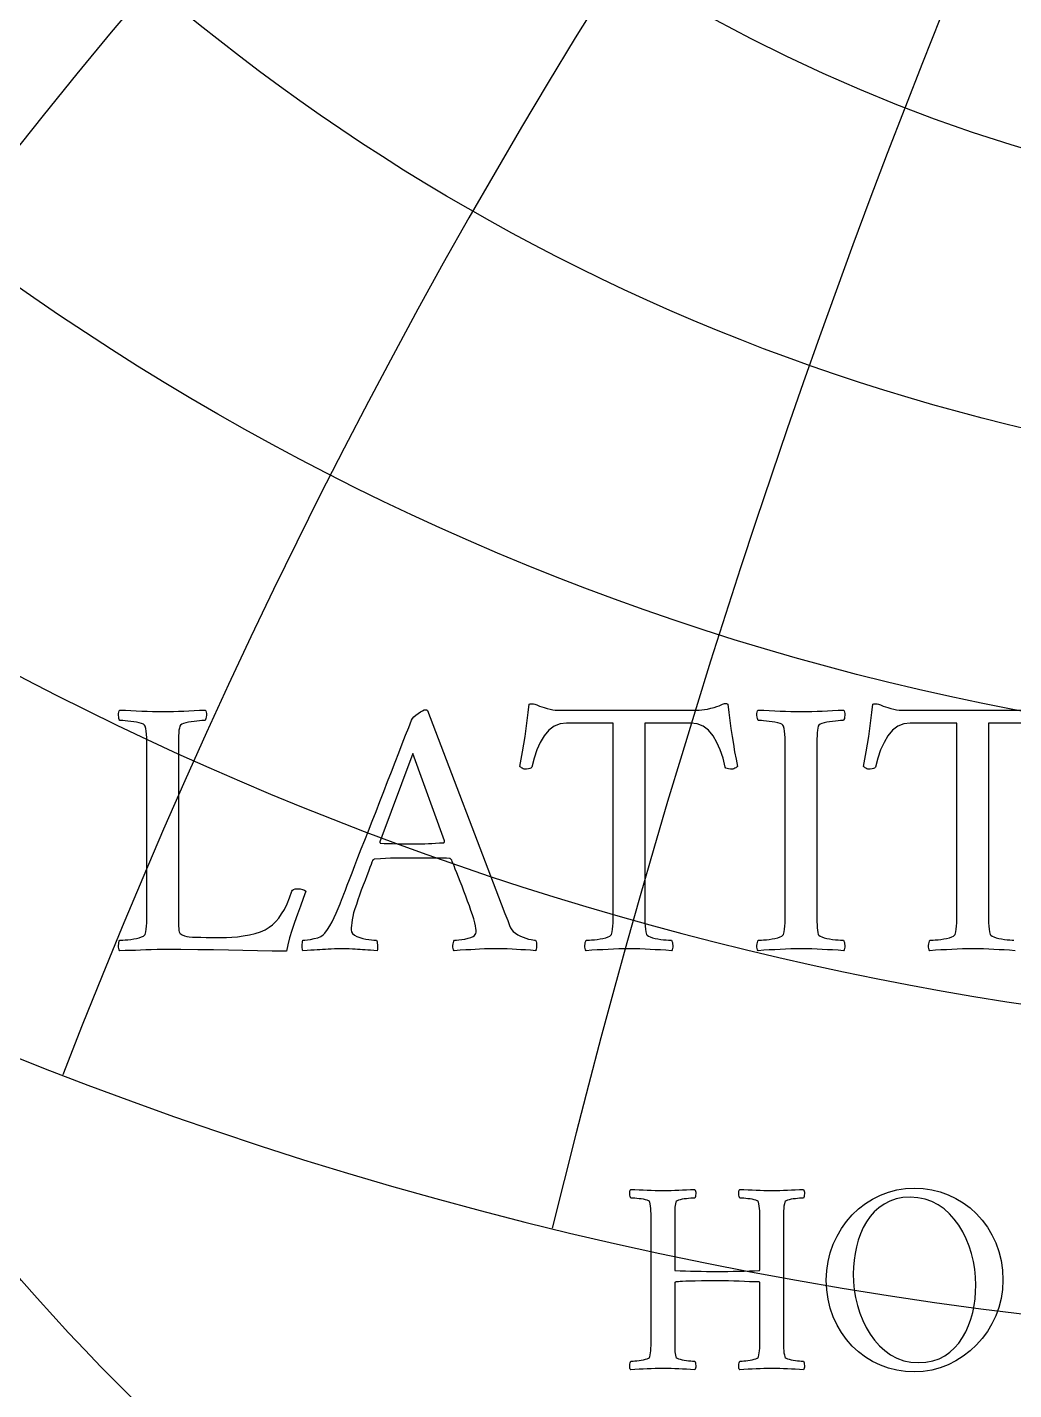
# Model space of a CAD drawing. Header units: millimetres. Extents: x -32.4 to 32.4, y -32.4 to 33.4.
# Drawn here: x -10.3 to -3.4, y -9.71 to -0.19 of the extents above; entities that cross this region are included whole.
import ezdxf

# ---------------------------------------------------------------- set-up
doc = ezdxf.new("R2010")
doc.units = ezdxf.units.MM
for name, color, linetype in [('ENGRAVE', 7, 'Continuous'), ('ENGRAVE_FINE', 8, 'Continuous'), ('TEXT', 5, 'Continuous')]:
    doc.layers.add(name, color=color, linetype=linetype)

msp = doc.modelspace()

# ---------------------------------------------------------------- linework, layer by layer
at = {"layer": 'ENGRAVE'}
for centre, radius in [((0, 0), 31.9), ((0, 12.734), 18.0113), ((0, 11.1213), 14.4971), ((0, 9.979), 11.5063), ((0, 0), 20.8814), ((0, 0), 13.6687)]:
    msp.add_circle(centre, radius, dxfattribs=at)
for centre, radius, start, end in [((0, 15.0618), 22.3266, 154.24194, 25.75806), ((0, 18.5611), 27.9383, 185.94684, 354.05316), ((-13.581, 23.5229), 34.2608, 238.70633, 277.9248)]:
    msp.add_arc(centre, radius, start, end, dxfattribs=at)
at = {"layer": 'ENGRAVE_FINE'}
for centre, radius, start, end in [((-117.3013, -23.4917), 121.4393, 6.766885, 26.508676), ((-117.3013, -23.4917), 121.4393, 6.766885, 26.508676), ((-54.4397, -23.4917), 62.8616, 13.722538, 53.435795), ((-54.4397, -23.4917), 62.8616, 13.722538, 53.435795), ((54.4397, -23.4917), 62.8616, 126.564205, 166.277462), ((54.4397, -23.4917), 62.8616, 126.564205, 166.277462), ((-31.4308, -23.4917), 44.4499, 21.07434, 81.04397), ((-31.4308, -23.4917), 44.4499, 21.07434, 81.04397), ((31.4308, -23.4917), 44.4499, 98.95603, 158.92566), ((31.4308, -23.4917), 44.4499, 98.95603, 158.92566), ((-18.1466, -23.4917), 36.2932, 29.07003, 104.2478), ((-18.1466, -23.4917), 36.2932, 29.07003, 104.2478), ((18.1466, -23.4917), 36.2932, 75.7522, 150.92997), ((18.1466, -23.4917), 36.2932, 75.7522, 150.92997), ((-8.4219, -23.4917), 32.5396, 38.02608, 119.32449), ((-8.4219, -23.4917), 32.5396, 38.02608, 119.32449), ((8.4219, -23.4917), 32.5396, 60.67551, 141.97392), ((8.4219, -23.4917), 32.5396, 60.67551, 141.97392), ((0, 31.6445), 45.3003, 225.24349, 314.75651)]:
    msp.add_arc(centre, radius, start, end, dxfattribs=at)
at = {"layer": 'TEXT'}
for points in [[(-5.6003, -4.9594), (-5.5836, -4.9586), (-5.5647, -4.9561), (-5.5435, -4.9521), (-5.52, -4.9464), (-5.497, -4.9401), (-5.4772, -4.9341), (-5.4607, -4.9285), (-5.4474, -4.9231), (-5.4379, -4.9186), (-5.43, -4.9154), (-5.4236, -4.9134), (-5.419, -4.9128), (-5.4149, -4.9131), (-5.4105, -4.9141), (-5.4058, -4.9157), (-5.4008, -4.9179), (-5.3941, -4.9757), (-5.3869, -5.0326), (-5.3792, -5.0884), (-5.371, -5.1433), (-5.3624, -5.1972), (-5.3532, -5.2502), (-5.3436, -5.3021), (-5.3335, -5.3531), (-5.3366, -5.3559), (-5.3406, -5.3589), (-5.3456, -5.3623), (-5.3516, -5.3661), (-5.3584, -5.3693), (-5.3659, -5.3712), (-5.3739, -5.3719), (-5.3827, -5.3712), (-5.3956, -5.3704), (-5.406, -5.368), (-5.4138, -5.364), (-5.419, -5.3583), (-5.434, -5.295), (-5.4533, -5.2372), (-5.4768, -5.1849), (-5.5044, -5.1381), (-5.5365, -5.0996), (-5.5731, -5.0721), (-5.6142, -5.0556), (-5.6599, -5.05), (-5.9811, -5.05), (-5.9811, -6.34), (-5.981, -6.368), (-5.9807, -6.3951), (-5.9803, -6.4211), (-5.9798, -6.4462), (-5.9785, -6.4697), (-5.9762, -6.4909), (-5.9727, -6.5099), (-5.9681, -6.5265), (-5.9636, -6.5328), (-5.9552, -6.5388), (-5.9428, -6.5445), (-5.9267, -6.5498), (-5.9083, -6.5546), (-5.8894, -6.5586), (-5.8701, -6.5617), (-5.8502, -6.5641), (-5.8317, -6.5658), (-5.8162, -6.567), (-5.8039, -6.5677), (-5.7946, -6.568), (-5.7911, -6.5741), (-5.7884, -6.5822), (-5.7865, -6.5923), (-5.7855, -6.6042), (-5.7856, -6.6162), (-5.7871, -6.6263), (-5.7901, -6.6344), (-5.7946, -6.6405), (-5.833, -6.638), (-5.8706, -6.6356), (-5.9075, -6.6335), (-5.9435, -6.6314), (-5.9794, -6.6297), (-6.0157, -6.6285), (-6.0525, -6.6278), (-6.0898, -6.6276), (-6.1263, -6.6278), (-6.163, -6.6285), (-6.2001, -6.6297), (-6.2375, -6.6314), (-6.2752, -6.6335), (-6.3133, -6.6356), (-6.3516, -6.638), (-6.3903, -6.6405), (-6.3948, -6.6344), (-6.3978, -6.6263), (-6.3993, -6.6162), (-6.3994, -6.6042), (-6.3983, -6.5923), (-6.3965, -6.5822), (-6.3938, -6.5741), (-6.3903, -6.568), (-6.3809, -6.5677), (-6.3683, -6.567), (-6.3524, -6.5658), (-6.3333, -6.5641), (-6.3129, -6.5617), (-6.2929, -6.5586), (-6.2734, -6.5546), (-6.2543, -6.5498), (-6.2377, -6.5445), (-6.2255, -6.5388), (-6.2177, -6.5328), (-6.2142, -6.5265), (-6.2096, -6.5099), (-6.2061, -6.4909), (-6.2037, -6.4697), (-6.2025, -6.4462), (-6.202, -6.4211), (-6.2016, -6.3951), (-6.2013, -6.368), (-6.2012, -6.34), (-6.2012, -5.05), (-6.5276, -5.05), (-6.5733, -5.0556), (-6.6144, -5.0721), (-6.651, -5.0996), (-6.683, -5.1381), (-6.7109, -5.1849), (-6.7348, -5.2372), (-6.7549, -5.295), (-6.7711, -5.3583), (-6.7763, -5.364), (-6.7841, -5.368), (-6.7944, -5.3704), (-6.8074, -5.3712), (-6.816, -5.3719), (-6.8239, -5.3712), (-6.8309, -5.3693), (-6.8372, -5.3661), (-6.8426, -5.3623), (-6.8472, -5.3589), (-6.851, -5.3559), (-6.854, -5.3531), (-6.844, -5.3021), (-6.8346, -5.2502), (-6.8258, -5.1972), (-6.8177, -5.1433), (-6.8101, -5.0884), (-6.8028, -5.0326), (-6.7959, -4.9757), (-6.7892, -4.9179), (-6.7824, -4.9159), (-6.775, -4.915), (-6.7669, -4.9153), (-6.7582, -4.9166), (-6.7496, -4.9187), (-6.742, -4.9209), (-6.7353, -4.9232), (-6.7297, -4.9257), (-6.7168, -4.931), (-6.7015, -4.9364), (-6.6838, -4.942), (-6.6636, -4.9477), (-6.643, -4.9528), (-6.6238, -4.9565), (-6.6061, -4.9587), (-6.5898, -4.9594)], [(-9.2397, -6.34), (-9.2397, -6.3429), (-9.2397, -6.3465), (-9.2397, -6.3507), (-9.2397, -6.3556), (-9.2397, -6.3681), (-9.2397, -6.3824), (-9.2397, -6.3986), (-9.2397, -6.4164), (-9.2395, -6.4348), (-9.239, -6.4524), (-9.2382, -6.4691), (-9.2371, -6.4851), (-9.2355, -6.499), (-9.2332, -6.5097), (-9.2303, -6.5171), (-9.2267, -6.5214), (-9.213, -6.5295), (-9.1979, -6.5359), (-9.1813, -6.5405), (-9.1633, -6.5434), (-9.1418, -6.5451), (-9.115, -6.5463), (-9.0829, -6.547), (-9.0454, -6.5473), (-8.9029, -6.5473), (-8.8658, -6.5462), (-8.8268, -6.543), (-8.7861, -6.5378), (-8.7436, -6.5304), (-8.7024, -6.5208), (-8.6656, -6.5087), (-8.6331, -6.4942), (-8.6051, -6.4773), (-8.5821, -6.4589), (-8.56, -6.4372), (-8.5388, -6.4122), (-8.5183, -6.3841), (-8.4988, -6.3517), (-8.4804, -6.3141), (-8.4632, -6.2714), (-8.447, -6.2235), (-8.4428, -6.2167), (-8.4354, -6.2118), (-8.4247, -6.2089), (-8.4108, -6.2079), (-8.3894, -6.2089), (-8.3719, -6.2118), (-8.3583, -6.2167), (-8.3486, -6.2235), (-8.3671, -6.2761), (-8.3865, -6.3303), (-8.4066, -6.3862), (-8.4276, -6.4436), (-8.4471, -6.4998), (-8.4629, -6.5518), (-8.475, -6.5995), (-8.4833, -6.6431), (-8.5855, -6.6428), (-8.6873, -6.6418), (-8.7888, -6.6402), (-8.89, -6.6379), (-8.9942, -6.6356), (-9.105, -6.634), (-9.2222, -6.6331), (-9.3459, -6.6327), (-9.3888, -6.633), (-9.4294, -6.6337), (-9.4678, -6.6349), (-9.5039, -6.6366), (-9.5392, -6.6383), (-9.5751, -6.6395), (-9.6117, -6.6403), (-9.649, -6.6405), (-9.6534, -6.6344), (-9.6564, -6.6263), (-9.6579, -6.6162), (-9.658, -6.6042), (-9.657, -6.5923), (-9.6551, -6.5822), (-9.6524, -6.5741), (-9.649, -6.568), (-9.6396, -6.5677), (-9.6269, -6.567), (-9.6111, -6.5658), (-9.592, -6.5641), (-9.5715, -6.5617), (-9.5515, -6.5586), (-9.532, -6.5546), (-9.513, -6.5498), (-9.4964, -6.5445), (-9.4841, -6.5388), (-9.4763, -6.5328), (-9.4728, -6.5265), (-9.4682, -6.5099), (-9.4647, -6.4909), (-9.4624, -6.4697), (-9.4612, -6.4462), (-9.4606, -6.4211), (-9.4602, -6.3951), (-9.4599, -6.368), (-9.4599, -6.34), (-9.4599, -5.2599), (-9.4599, -5.2318), (-9.4602, -5.2045), (-9.4606, -5.178), (-9.4612, -5.1524), (-9.4624, -5.1283), (-9.4647, -5.1067), (-9.4682, -5.0875), (-9.4728, -5.0708), (-9.4763, -5.0635), (-9.4841, -5.0572), (-9.4964, -5.0518), (-9.513, -5.0475), (-9.532, -5.0438), (-9.5515, -5.0407), (-9.5715, -5.038), (-9.592, -5.0358), (-9.6111, -5.0341), (-9.6269, -5.0329), (-9.6396, -5.0322), (-9.649, -5.0319), (-9.6524, -5.0258), (-9.6551, -5.0177), (-9.657, -5.0076), (-9.658, -4.9957), (-9.6579, -4.9837), (-9.6564, -4.9736), (-9.6534, -4.9655), (-9.649, -4.9594), (-9.6103, -4.9608), (-9.5719, -4.9623), (-9.5338, -4.964), (-9.4961, -4.9659), (-9.4587, -4.9676), (-9.4217, -4.9688), (-9.3849, -4.9695), (-9.3485, -4.9697), (-9.3112, -4.9695), (-9.2743, -4.9688), (-9.238, -4.9676), (-9.2021, -4.9659), (-9.1661, -4.964), (-9.1293, -4.9623), (-9.0916, -4.9608), (-9.0532, -4.9594), (-9.0487, -4.9655), (-9.0457, -4.9736), (-9.0442, -4.9837), (-9.0441, -4.9957), (-9.0452, -5.0076), (-9.047, -5.0177), (-9.0497, -5.0258), (-9.0532, -5.0319), (-9.0626, -5.0322), (-9.0752, -5.0329), (-9.0911, -5.0341), (-9.1102, -5.0358), (-9.1306, -5.038), (-9.1503, -5.0407), (-9.1694, -5.0438), (-9.1879, -5.0475), (-9.2041, -5.0518), (-9.2164, -5.0572), (-9.2248, -5.0635), (-9.2293, -5.0708), (-9.2328, -5.0847), (-9.2355, -5.1006), (-9.2373, -5.1184), (-9.2384, -5.1381), (-9.239, -5.1593), (-9.2394, -5.1815), (-9.2396, -5.2047), (-9.2397, -5.2288), (-9.2397, -5.2327), (-9.2397, -5.2366), (-9.2397, -5.2404), (-9.2397, -5.2443), (-9.2397, -5.2482), (-9.2397, -5.2521), (-9.2397, -5.256), (-9.2397, -5.2599)], [(-8.0973, -6.2805), (-8.0958, -6.2765), (-8.0912, -6.2646), (-8.0835, -6.2448), (-8.0727, -6.217), (-8.0594, -6.1824), (-8.0439, -6.1422), (-8.0264, -6.0963), (-8.0067, -6.0447), (-7.9852, -5.9888), (-7.9623, -5.9298), (-7.938, -5.8677), (-7.9121, -5.8025), (-7.8855, -5.7354), (-7.8587, -5.6672), (-7.8318, -5.5981), (-7.8046, -5.528), (-7.7777, -5.4581), (-7.7512, -5.3897), (-7.7252, -5.3228), (-7.6997, -5.2573), (-7.6752, -5.1945), (-7.6521, -5.1355), (-7.6305, -5.0805), (-7.6104, -5.0293), (-7.6036, -5.0186), (-7.5939, -5.0073), (-7.581, -4.9953), (-7.565, -4.9827), (-7.5486, -4.9714), (-7.5343, -4.9633), (-7.5221, -4.9584), (-7.5119, -4.9568), (-7.5096, -4.9569), (-7.5077, -4.9571), (-7.5064, -4.9575), (-7.5055, -4.9581), (-7.5046, -4.9588), (-7.5032, -4.9597), (-7.5013, -4.9608), (-7.499, -4.962), (-6.9835, -6.3141), (-6.9581, -6.3808), (-6.9388, -6.4307), (-6.9257, -6.4637), (-6.9188, -6.4799), (-6.9107, -6.4937), (-6.8996, -6.5065), (-6.8855, -6.5183), (-6.8682, -6.5291), (-6.8495, -6.5388), (-6.8307, -6.5469), (-6.8119, -6.5536), (-6.7931, -6.5589), (-6.776, -6.5629), (-6.7624, -6.5657), (-6.7521, -6.5674), (-6.7452, -6.568), (-6.7408, -6.5753), (-6.7381, -6.5845), (-6.7369, -6.5954), (-6.7374, -6.6081), (-6.7387, -6.6204), (-6.74, -6.6298), (-6.7413, -6.6365), (-6.7426, -6.6405), (-6.7792, -6.638), (-6.8138, -6.6356), (-6.8465, -6.6335), (-6.8773, -6.6314), (-6.9086, -6.6297), (-6.9427, -6.6285), (-6.9798, -6.6278), (-7.0198, -6.6276), (-7.0619, -6.6278), (-7.1004, -6.6285), (-7.1351, -6.6297), (-7.1661, -6.6314), (-7.1971, -6.6335), (-7.2319, -6.6356), (-7.2703, -6.638), (-7.3125, -6.6405), (-7.3169, -6.6344), (-7.3199, -6.6263), (-7.3215, -6.6162), (-7.3215, -6.6042), (-7.3203, -6.5923), (-7.318, -6.5822), (-7.3145, -6.5741), (-7.3099, -6.568), (-7.2966, -6.5674), (-7.2801, -6.5657), (-7.2604, -6.5629), (-7.2374, -6.5589), (-7.2147, -6.554), (-7.1959, -6.5482), (-7.181, -6.5417), (-7.17, -6.5343), (-7.1655, -6.5282), (-7.1622, -6.5201), (-7.1603, -6.51), (-7.1597, -6.498), (-7.1607, -6.4844), (-7.1639, -6.4666), (-7.1691, -6.4449), (-7.1765, -6.419), (-7.1855, -6.3903), (-7.1956, -6.3598), (-7.2068, -6.3275), (-7.2192, -6.2934), (-7.2322, -6.2587), (-7.2451, -6.2244), (-7.2581, -6.1907), (-7.271, -6.1574), (-7.2834, -6.1258), (-7.2947, -6.0972), (-7.3048, -6.0714), (-7.3138, -6.0486), (-7.3211, -6.0299), (-7.3264, -6.0166), (-7.3296, -6.0085), (-7.3306, -6.0059), (-7.3309, -6.0056), (-7.3319, -6.0046), (-7.3335, -6.003), (-7.3358, -6.0007), (-7.3384, -5.9984), (-7.341, -5.9968), (-7.3436, -5.9958), (-7.3462, -5.9955), (-7.3667, -5.9944), (-7.3895, -5.9936), (-7.4146, -5.9931), (-7.442, -5.9929), (-7.47, -5.9929), (-7.497, -5.9929), (-7.5231, -5.9929), (-7.5482, -5.9929), (-7.5547, -5.9929), (-7.5612, -5.9929), (-7.5676, -5.9929), (-7.5741, -5.9929), (-7.5804, -5.9929), (-7.5864, -5.9929), (-7.5921, -5.9929), (-7.5974, -5.9929), (-7.6348, -5.993), (-7.6693, -5.9932), (-7.7009, -5.9937), (-7.7295, -5.9942), (-7.7587, -5.9951), (-7.7917, -5.9965), (-7.8286, -5.9983), (-7.8694, -6.0007), (-7.8709, -6.0009), (-7.8726, -6.0017), (-7.8747, -6.0029), (-7.8772, -6.0046), (-7.8794, -6.0063), (-7.8811, -6.0075), (-7.882, -6.0082), (-7.8824, -6.0085), (-7.8836, -6.0117), (-7.8872, -6.0214), (-7.8933, -6.0376), (-7.9018, -6.0603), (-7.912, -6.0874), (-7.9231, -6.1169), (-7.9353, -6.1489), (-7.9484, -6.1833), (-7.9616, -6.2184), (-7.974, -6.2523), (-7.9856, -6.2851), (-7.9963, -6.3167), (-8.0069, -6.3478), (-8.0154, -6.3763), (-8.0218, -6.4022), (-8.0261, -6.4255), (-8.0289, -6.4464), (-8.031, -6.465), (-8.0322, -6.4814), (-8.0326, -6.4954), (-8.0301, -6.509), (-8.0226, -6.521), (-8.01, -6.5316), (-7.9924, -6.5408), (-7.9722, -6.5485), (-7.9516, -6.5547), (-7.9308, -6.5595), (-7.9095, -6.5628), (-7.8902, -6.5651), (-7.8749, -6.5667), (-7.8637, -6.5677), (-7.8564, -6.568), (-7.854, -6.5719), (-7.8519, -6.5787), (-7.8501, -6.5881), (-7.8487, -6.6004), (-7.8479, -6.6131), (-7.848, -6.624), (-7.8492, -6.6331), (-7.8513, -6.6405), (-7.875, -6.6392), (-7.8969, -6.6379), (-7.9171, -6.6366), (-7.9355, -6.6353), (-7.9529, -6.634), (-7.9704, -6.6327), (-7.9879, -6.6314), (-8.0054, -6.6301), (-8.0243, -6.629), (-8.0459, -6.6282), (-8.0702, -6.6277), (-8.0973, -6.6276), (-8.1247, -6.6277), (-8.1498, -6.6282), (-8.1726, -6.629), (-8.1932, -6.6301), (-8.2126, -6.6314), (-8.232, -6.6327), (-8.2515, -6.634), (-8.2709, -6.6353), (-8.2916, -6.6366), (-8.3149, -6.6379), (-8.3408, -6.6392), (-8.3693, -6.6405), (-8.3716, -6.6365), (-8.3732, -6.6298), (-8.3742, -6.6204), (-8.3745, -6.6081), (-8.3742, -6.5954), (-8.3732, -6.5845), (-8.3716, -6.5753), (-8.3693, -6.568), (-8.3557, -6.5672), (-8.3379, -6.5651), (-8.3161, -6.5614), (-8.2903, -6.5563), (-8.2648, -6.5496), (-8.244, -6.5411), (-8.2279, -6.5308), (-8.2165, -6.5188), (-8.1978, -6.4934), (-8.1806, -6.4666), (-8.1648, -6.4384), (-8.1504, -6.4087), (-8.1369, -6.3778), (-8.1236, -6.3462), (-8.1104, -6.3137), (-8.0973, -6.2805)], [(-4.8879, -4.9697), (-4.8506, -4.9695), (-4.8138, -4.9688), (-4.7774, -4.9676), (-4.7416, -4.9659), (-4.7056, -4.964), (-4.6687, -4.9623), (-4.6311, -4.9608), (-4.5926, -4.9594), (-4.5882, -4.9655), (-4.5852, -4.9736), (-4.5837, -4.9837), (-4.5836, -4.9957), (-4.5846, -5.0076), (-4.5865, -5.0177), (-4.5892, -5.0258), (-4.5926, -5.0319), (-4.602, -5.0322), (-4.6147, -5.0329), (-4.6305, -5.0341), (-4.6496, -5.0358), (-4.67, -5.038), (-4.6898, -5.0407), (-4.7089, -5.0438), (-4.7273, -5.0475), (-4.7435, -5.0518), (-4.7558, -5.0572), (-4.7643, -5.0635), (-4.7688, -5.0708), (-4.7723, -5.0847), (-4.7749, -5.1006), (-4.7768, -5.1184), (-4.7778, -5.1381), (-4.7784, -5.1593), (-4.7788, -5.1815), (-4.7791, -5.2047), (-4.7791, -5.2288), (-4.7791, -5.2327), (-4.7791, -5.2366), (-4.7791, -5.2404), (-4.7791, -5.2443), (-4.7791, -5.2482), (-4.7791, -5.2521), (-4.7791, -5.256), (-4.7791, -5.2599), (-4.7791, -6.34), (-4.7791, -6.3439), (-4.7791, -6.3478), (-4.7791, -6.3517), (-4.7791, -6.3556), (-4.7791, -6.3595), (-4.7791, -6.3633), (-4.7791, -6.3672), (-4.7791, -6.3711), (-4.7791, -6.3952), (-4.7788, -6.4181), (-4.7784, -6.4398), (-4.7778, -6.4605), (-4.7768, -6.4797), (-4.7749, -6.4971), (-4.7723, -6.5127), (-4.7688, -6.5265), (-4.7643, -6.5328), (-4.7558, -6.5388), (-4.7435, -6.5445), (-4.7273, -6.5498), (-4.7089, -6.5546), (-4.6898, -6.5586), (-4.67, -6.5617), (-4.6496, -6.5641), (-4.6305, -6.5658), (-4.6147, -6.567), (-4.602, -6.5677), (-4.5926, -6.568), (-4.5892, -6.5741), (-4.5865, -6.5822), (-4.5846, -6.5923), (-4.5836, -6.6042), (-4.5837, -6.6162), (-4.5852, -6.6263), (-4.5882, -6.6344), (-4.5926, -6.6405), (-4.6311, -6.638), (-4.6687, -6.6356), (-4.7056, -6.6335), (-4.7416, -6.6314), (-4.7774, -6.6297), (-4.8138, -6.6285), (-4.8506, -6.6278), (-4.8879, -6.6276), (-4.9244, -6.6278), (-4.9611, -6.6285), (-4.9982, -6.6297), (-5.0356, -6.6314), (-5.0733, -6.6335), (-5.1114, -6.6356), (-5.1497, -6.638), (-5.1884, -6.6405), (-5.1929, -6.6344), (-5.1959, -6.6263), (-5.1974, -6.6162), (-5.1975, -6.6042), (-5.1964, -6.5923), (-5.1946, -6.5822), (-5.1919, -6.5741), (-5.1884, -6.568), (-5.179, -6.5677), (-5.1664, -6.567), (-5.1505, -6.5658), (-5.1314, -6.5641), (-5.1109, -6.5617), (-5.091, -6.5586), (-5.0714, -6.5546), (-5.0524, -6.5498), (-5.0358, -6.5445), (-5.0236, -6.5388), (-5.0158, -6.5328), (-5.0123, -6.5265), (-5.0077, -6.5099), (-5.0042, -6.4909), (-5.0018, -6.4697), (-5.0006, -6.4462), (-5.0001, -6.4211), (-4.9996, -6.3951), (-4.9994, -6.368), (-4.9993, -6.34), (-4.9993, -5.2599), (-4.9994, -5.2318), (-4.9996, -5.2045), (-5.0001, -5.178), (-5.0006, -5.1524), (-5.0018, -5.1283), (-5.0042, -5.1067), (-5.0077, -5.0875), (-5.0123, -5.0708), (-5.0158, -5.0635), (-5.0236, -5.0572), (-5.0358, -5.0518), (-5.0524, -5.0475), (-5.0714, -5.0438), (-5.091, -5.0407), (-5.1109, -5.038), (-5.1314, -5.0358), (-5.1505, -5.0341), (-5.1664, -5.0329), (-5.179, -5.0322), (-5.1884, -5.0319), (-5.1919, -5.0258), (-5.1946, -5.0177), (-5.1964, -5.0076), (-5.1975, -4.9957), (-5.1974, -4.9837), (-5.1959, -4.9736), (-5.1929, -4.9655), (-5.1884, -4.9594), (-5.1497, -4.9608), (-5.1114, -4.9623), (-5.0733, -4.964), (-5.0356, -4.9659), (-4.9982, -4.9676), (-4.9611, -4.9688), (-4.9244, -4.9695), (-4.8879, -4.9697)], [(-7.6026, -5.2625), (-7.8331, -5.879), (-7.8331, -5.8793), (-7.8328, -5.8802), (-7.8324, -5.8819), (-7.8318, -5.8841), (-7.8311, -5.8864), (-7.8302, -5.888), (-7.8292, -5.889), (-7.828, -5.8893), (-7.8021, -5.8905), (-7.7739, -5.8916), (-7.7432, -5.8925), (-7.7101, -5.8932), (-7.6775, -5.8938), (-7.6483, -5.8942), (-7.6224, -5.8944), (-7.6, -5.8945), (-7.5709, -5.8943), (-7.5433, -5.8938), (-7.5172, -5.893), (-7.4925, -5.8919), (-7.468, -5.8906), (-7.4423, -5.8893), (-7.4155, -5.888), (-7.3876, -5.8867), (-7.3853, -5.8863), (-7.3834, -5.8851), (-7.382, -5.8831), (-7.3811, -5.8802), (-7.3806, -5.8774), (-7.3802, -5.8754), (-7.3799, -5.8742), (-7.3798, -5.8738)], [(-5.8535, -8.3164), (-5.8255, -8.3163), (-5.7979, -8.3157), (-5.7706, -8.3148), (-5.7437, -8.3135), (-5.7167, -8.3121), (-5.6891, -8.3109), (-5.6608, -8.3097), (-5.632, -8.3087), (-5.6287, -8.3135), (-5.6264, -8.3201), (-5.6253, -8.3285), (-5.6252, -8.3388), (-5.626, -8.349), (-5.6274, -8.3575), (-5.6294, -8.3641), (-5.632, -8.3689), (-5.6391, -8.3691), (-5.6485, -8.3696), (-5.6604, -8.3705), (-5.6747, -8.3718), (-5.69, -8.3735), (-5.7049, -8.3755), (-5.7192, -8.3778), (-5.733, -8.3806), (-5.7452, -8.3838), (-5.7544, -8.3878), (-5.7607, -8.3926), (-5.7641, -8.398), (-5.7667, -8.4085), (-5.7687, -8.4204), (-5.7701, -8.4337), (-5.7709, -8.4486), (-5.7713, -8.4645), (-5.7716, -8.4811), (-5.7718, -8.4985), (-5.7719, -8.5165), (-5.7719, -8.5195), (-5.7719, -8.5224), (-5.7719, -8.5253), (-5.7719, -8.5282), (-5.7719, -8.5311), (-5.7719, -8.534), (-5.7719, -8.5369), (-5.7719, -8.5399), (-5.7719, -8.8721), (-5.7718, -8.873), (-5.7714, -8.8738), (-5.7708, -8.8744), (-5.7699, -8.875), (-5.7691, -8.8754), (-5.7685, -8.8757), (-5.7681, -8.8759), (-5.768, -8.876), (-5.7328, -8.8769), (-5.6971, -8.8779), (-5.6609, -8.8789), (-5.6242, -8.8798), (-5.587, -8.8807), (-5.549, -8.8813), (-5.5102, -8.8817), (-5.4708, -8.8818), (-5.4361, -8.8817), (-5.4001, -8.8813), (-5.3628, -8.8807), (-5.3241, -8.8798), (-5.2857, -8.8789), (-5.249, -8.8779), (-5.2143, -8.8769), (-5.1813, -8.876), (-5.1812, -8.8758), (-5.1808, -8.8755), (-5.1802, -8.8749), (-5.1793, -8.874), (-5.1785, -8.873), (-5.1779, -8.8721), (-5.1775, -8.8711), (-5.1774, -8.8701), (-5.1774, -8.5399), (-5.1775, -8.5188), (-5.1777, -8.4983), (-5.178, -8.4785), (-5.1784, -8.4592), (-5.1793, -8.4412), (-5.181, -8.425), (-5.1837, -8.4106), (-5.1871, -8.398), (-5.1897, -8.3926), (-5.1956, -8.3878), (-5.2048, -8.3838), (-5.2172, -8.3806), (-5.2314, -8.3778), (-5.2459, -8.3755), (-5.2606, -8.3735), (-5.2755, -8.3718), (-5.2894, -8.3705), (-5.301, -8.3696), (-5.3103, -8.3691), (-5.3173, -8.3689), (-5.3199, -8.3641), (-5.3219, -8.3575), (-5.3233, -8.349), (-5.3241, -8.3388), (-5.324, -8.3285), (-5.3229, -8.3201), (-5.3206, -8.3135), (-5.3173, -8.3087), (-5.2883, -8.3097), (-5.2597, -8.3109), (-5.2315, -8.3121), (-5.2036, -8.3135), (-5.176, -8.3148), (-5.1485, -8.3157), (-5.1211, -8.3163), (-5.0939, -8.3164), (-5.0659, -8.3163), (-5.0383, -8.3157), (-5.011, -8.3148), (-4.9841, -8.3135), (-4.9571, -8.3121), (-4.9295, -8.3109), (-4.9012, -8.3097), (-4.8724, -8.3087), (-4.8691, -8.3135), (-4.8668, -8.3201), (-4.8657, -8.3285), (-4.8656, -8.3388), (-4.8664, -8.349), (-4.8678, -8.3575), (-4.8698, -8.3641), (-4.8724, -8.3689), (-4.8794, -8.3691), (-4.8887, -8.3696), (-4.9003, -8.3705), (-4.9142, -8.3718), (-4.929, -8.3735), (-4.9435, -8.3755), (-4.9577, -8.3778), (-4.9715, -8.3806), (-4.9836, -8.3838), (-4.9928, -8.3878), (-4.9992, -8.3926), (-5.0026, -8.398), (-5.006, -8.4106), (-5.0086, -8.425), (-5.0104, -8.4412), (-5.0113, -8.4592), (-5.0117, -8.4785), (-5.012, -8.4983), (-5.0122, -8.5188), (-5.0123, -8.5399), (-5.0123, -9.3383), (-5.0122, -9.3593), (-5.012, -9.3796), (-5.0117, -9.3992), (-5.0113, -9.418), (-5.0104, -9.4356), (-5.0086, -9.4515), (-5.006, -9.4657), (-5.0026, -9.4782), (-4.9992, -9.4829), (-4.9928, -9.4874), (-4.9836, -9.4917), (-4.9715, -9.4957), (-4.9577, -9.4993), (-4.9435, -9.5022), (-4.929, -9.5046), (-4.9142, -9.5064), (-4.9003, -9.5076), (-4.8887, -9.5086), (-4.8794, -9.5091), (-4.8724, -9.5093), (-4.8698, -9.5141), (-4.8678, -9.5207), (-4.8664, -9.5291), (-4.8656, -9.5394), (-4.8657, -9.5497), (-4.8668, -9.5581), (-4.8691, -9.5647), (-4.8724, -9.5695), (-4.9012, -9.5676), (-4.9295, -9.5659), (-4.9571, -9.5642), (-4.9841, -9.5627), (-5.011, -9.5614), (-5.0383, -9.5605), (-5.0659, -9.56), (-5.0939, -9.5598), (-5.1211, -9.56), (-5.1485, -9.5605), (-5.176, -9.5614), (-5.2036, -9.5627), (-5.2315, -9.5642), (-5.2597, -9.5659), (-5.2883, -9.5676), (-5.3173, -9.5695), (-5.3206, -9.5647), (-5.3229, -9.5581), (-5.324, -9.5497), (-5.3241, -9.5394), (-5.3233, -9.5291), (-5.3219, -9.5207), (-5.3199, -9.5141), (-5.3173, -9.5093), (-5.3103, -9.5091), (-5.301, -9.5086), (-5.2894, -9.5076), (-5.2755, -9.5064), (-5.2606, -9.5046), (-5.2459, -9.5022), (-5.2314, -9.4993), (-5.2172, -9.4957), (-5.2048, -9.4917), (-5.1956, -9.4874), (-5.1897, -9.4829), (-5.1871, -9.4782), (-5.1837, -9.4657), (-5.181, -9.4515), (-5.1793, -9.4356), (-5.1784, -9.418), (-5.178, -9.3992), (-5.1777, -9.3796), (-5.1775, -9.3593), (-5.1774, -9.3383), (-5.1774, -8.9614), (-5.1775, -8.9597), (-5.1779, -8.9583), (-5.1785, -8.9572), (-5.1793, -8.9566), (-5.1802, -8.9562), (-5.1808, -8.9558), (-5.1812, -8.9557), (-5.1813, -8.9556), (-5.2149, -8.9546), (-5.2495, -8.9534), (-5.2853, -8.9521), (-5.3221, -8.9508), (-5.3595, -8.9495), (-5.3967, -8.9486), (-5.4338, -8.948), (-5.4708, -8.9478), (-5.5324, -8.948), (-5.5854, -8.9483), (-5.6296, -8.9489), (-5.665, -8.9498), (-5.6934, -8.9508), (-5.7165, -8.9517), (-5.7342, -8.9527), (-5.7466, -8.9537), (-5.7554, -8.9546), (-5.7622, -8.9556), (-5.767, -8.9566), (-5.7699, -8.9575), (-5.7708, -8.9585), (-5.7714, -8.9592), (-5.7718, -8.9599), (-5.7719, -8.9605), (-5.7719, -8.9609), (-5.7719, -8.9612), (-5.7719, -8.9614), (-5.7719, -8.9614), (-5.7719, -9.3383), (-5.7719, -9.3412), (-5.7719, -9.3442), (-5.7719, -9.3471), (-5.7719, -9.35), (-5.7719, -9.3529), (-5.7719, -9.3558), (-5.7719, -9.3587), (-5.7719, -9.3616), (-5.7718, -9.3797), (-5.7716, -9.3969), (-5.7713, -9.4132), (-5.7709, -9.4287), (-5.7701, -9.4431), (-5.7687, -9.4561), (-5.7667, -9.4678), (-5.7641, -9.4782), (-5.7607, -9.4829), (-5.7544, -9.4874), (-5.7452, -9.4917), (-5.733, -9.4957), (-5.7192, -9.4993), (-5.7049, -9.5022), (-5.69, -9.5046), (-5.6747, -9.5064), (-5.6604, -9.5076), (-5.6485, -9.5086), (-5.6391, -9.5091), (-5.632, -9.5093), (-5.6294, -9.5141), (-5.6274, -9.5207), (-5.626, -9.5291), (-5.6252, -9.5394), (-5.6253, -9.5497), (-5.6264, -9.5581), (-5.6287, -9.5647), (-5.632, -9.5695), (-5.6608, -9.5676), (-5.6891, -9.5659), (-5.7167, -9.5642), (-5.7437, -9.5627), (-5.7706, -9.5614), (-5.7979, -9.5605), (-5.8255, -9.56), (-5.8535, -9.5598), (-5.8808, -9.56), (-5.9084, -9.5605), (-5.9362, -9.5614), (-5.9642, -9.5627), (-5.9925, -9.5642), (-6.021, -9.5659), (-6.0498, -9.5676), (-6.0788, -9.5695), (-6.0822, -9.5647), (-6.0844, -9.5581), (-6.0856, -9.5497), (-6.0856, -9.5394), (-6.0848, -9.5291), (-6.0835, -9.5207), (-6.0815, -9.5141), (-6.0788, -9.5093), (-6.0718, -9.5091), (-6.0623, -9.5086), (-6.0504, -9.5076), (-6.0361, -9.5064), (-6.0207, -9.5046), (-6.0057, -9.5022), (-5.9911, -9.4993), (-5.9768, -9.4957), (-5.9644, -9.4917), (-5.9552, -9.4874), (-5.9493, -9.4829), (-5.9467, -9.4782), (-5.9433, -9.4657), (-5.9407, -9.4515), (-5.9389, -9.4356), (-5.938, -9.418), (-5.9376, -9.3992), (-5.9373, -9.3796), (-5.9371, -9.3593), (-5.937, -9.3383), (-5.937, -8.5399), (-5.9371, -8.5188), (-5.9373, -8.4983), (-5.9376, -8.4785), (-5.938, -8.4592), (-5.9389, -8.4412), (-5.9407, -8.425), (-5.9433, -8.4106), (-5.9467, -8.398), (-5.9493, -8.3926), (-5.9552, -8.3878), (-5.9644, -8.3838), (-5.9768, -8.3806), (-5.9911, -8.3778), (-6.0057, -8.3755), (-6.0207, -8.3735), (-6.0361, -8.3718), (-6.0504, -8.3705), (-6.0623, -8.3696), (-6.0718, -8.3691), (-6.0788, -8.3689), (-6.0815, -8.3641), (-6.0835, -8.3575), (-6.0848, -8.349), (-6.0856, -8.3388), (-6.0856, -8.3285), (-6.0844, -8.3201), (-6.0822, -8.3135), (-6.0788, -8.3087), (-6.0498, -8.3097), (-6.021, -8.3109), (-5.9925, -8.3121), (-5.9642, -8.3135), (-5.9362, -8.3148), (-5.9084, -8.3157), (-5.8808, -8.3163), (-5.8535, -8.3164)], [(-4.0992, -8.299), (-4.037, -8.3019), (-3.9765, -8.3106), (-3.918, -8.3252), (-3.8612, -8.3456), (-3.807, -8.3714), (-3.756, -8.4022), (-3.7084, -8.4379), (-3.664, -8.4787), (-3.6235, -8.5238), (-3.5875, -8.5729), (-3.556, -8.6258), (-3.529, -8.6827), (-3.5073, -8.7429), (-3.4918, -8.8063), (-3.4825, -8.8726), (-3.4795, -8.942), (-3.4825, -9.0079), (-3.4918, -9.0714), (-3.5073, -9.1327), (-3.529, -9.1917), (-3.556, -9.2477), (-3.5875, -9.3004), (-3.6235, -9.3497), (-3.664, -9.3956), (-3.7084, -9.4374), (-3.756, -9.4743), (-3.807, -9.5064), (-3.8612, -9.5336), (-3.918, -9.5552), (-3.9765, -9.5707), (-4.037, -9.58), (-4.0992, -9.5831), (-4.1606, -9.5802), (-4.2204, -9.5715), (-4.2786, -9.5569), (-4.3352, -9.5365), (-4.3894, -9.5107), (-4.4401, -9.4799), (-4.4875, -9.4441), (-4.5314, -9.4034), (-4.5715, -9.3582), (-4.607, -9.3092), (-4.638, -9.2562), (-4.6645, -9.1994), (-4.6858, -9.1393), (-4.7009, -9.0763), (-4.7101, -9.0106), (-4.7131, -8.942), (-4.7101, -8.8761), (-4.7009, -8.8123), (-4.6858, -8.7508), (-4.6645, -8.6914), (-4.638, -8.6349), (-4.607, -8.5819), (-4.5715, -8.5324), (-4.5314, -8.4864), (-4.4875, -8.4447), (-4.4401, -8.4078), (-4.3894, -8.3757), (-4.3352, -8.3485), (-4.2786, -8.3268), (-4.2204, -8.3113), (-4.1606, -8.3021), (-4.0992, -8.299)], [(-4.1264, -8.3631), (-4.1779, -8.366), (-4.2255, -8.375), (-4.2692, -8.3898), (-4.309, -8.4107), (-4.3451, -8.4363), (-4.3777, -8.4658), (-4.4068, -8.499), (-4.4324, -8.536), (-4.4546, -8.5759), (-4.4736, -8.6181), (-4.4896, -8.6624), (-4.5023, -8.7089), (-4.5121, -8.7565), (-4.5191, -8.8041), (-4.5232, -8.8517), (-4.5246, -8.8993), (-4.5228, -8.9546), (-4.5171, -9.0098), (-4.5077, -9.0648), (-4.4945, -9.1198), (-4.4777, -9.1734), (-4.4574, -9.2247), (-4.4335, -9.2735), (-4.4061, -9.3199), (-4.3754, -9.3628), (-4.3413, -9.4012), (-4.304, -9.4352), (-4.2633, -9.4646), (-4.2195, -9.4884), (-4.1723, -9.5054), (-4.1218, -9.5156), (-4.0681, -9.519), (-4.0166, -9.516), (-3.969, -9.5071), (-3.9253, -9.4922), (-3.8855, -9.4714), (-3.8493, -9.4456), (-3.8165, -9.4158), (-3.7871, -9.382), (-3.7611, -9.3442), (-3.7385, -9.3033), (-3.7191, -9.2604), (-3.703, -9.2154), (-3.6902, -9.1683), (-3.6805, -9.1203), (-3.6735, -9.0724), (-3.6693, -9.0246), (-3.6679, -8.977), (-3.6698, -8.9217), (-3.6754, -8.8667), (-3.6848, -8.812), (-3.698, -8.7574), (-3.7149, -8.7043), (-3.7354, -8.6535), (-3.7596, -8.6052), (-3.7874, -8.5593), (-3.8186, -8.5169), (-3.8529, -8.4789), (-3.8905, -8.4455), (-3.9311, -8.4165), (-3.975, -8.3931), (-4.0222, -8.3764), (-4.0727, -8.3664), (-4.1264, -8.3631)]]:
    msp.add_lwpolyline(points, close=True, dxfattribs=at)
for points in [[(-3.3933, -6.6405), (-3.4318, -6.638), (-3.4694, -6.6356), (-3.5062, -6.6335), (-3.5423, -6.6314), (-3.5781, -6.6297), (-3.6145, -6.6285), (-3.6513, -6.6278), (-3.6886, -6.6276), (-3.725, -6.6278), (-3.7618, -6.6285), (-3.7989, -6.6297), (-3.8363, -6.6314), (-3.874, -6.6335), (-3.912, -6.6356), (-3.9504, -6.638), (-3.9891, -6.6405), (-3.9935, -6.6344), (-3.9965, -6.6263), (-3.9981, -6.6162), (-3.9982, -6.6042), (-3.9971, -6.5923), (-3.9952, -6.5822), (-3.9926, -6.5741), (-3.9891, -6.568), (-3.9797, -6.5677), (-3.9671, -6.567), (-3.9512, -6.5658), (-3.9321, -6.5641), (-3.9116, -6.5617), (-3.8916, -6.5586), (-3.8721, -6.5546), (-3.8531, -6.5498), (-3.8365, -6.5445), (-3.8243, -6.5388), (-3.8164, -6.5328), (-3.813, -6.5265), (-3.8083, -6.5099), (-3.8049, -6.4909), (-3.8025, -6.4697), (-3.8013, -6.4462), (-3.8007, -6.4211), (-3.8003, -6.3951), (-3.8001, -6.368), (-3.8, -6.34), (-3.8, -5.05), (-4.1264, -5.05), (-4.172, -5.0556), (-4.2132, -5.0721), (-4.2497, -5.0996), (-4.2818, -5.1381), (-4.3096, -5.1849), (-4.3336, -5.2372), (-4.3537, -5.295), (-4.3699, -5.3583), (-4.3751, -5.364), (-4.3828, -5.368), (-4.3932, -5.3704), (-4.4061, -5.3712), (-4.4148, -5.3719), (-4.4227, -5.3712), (-4.4297, -5.3693), (-4.4359, -5.3661), (-4.4414, -5.3623), (-4.446, -5.3589), (-4.4498, -5.3559), (-4.4528, -5.3531), (-4.4427, -5.3021), (-4.4333, -5.2502), (-4.4246, -5.1972), (-4.4165, -5.1433), (-4.4089, -5.0884), (-4.4016, -5.0326), (-4.3946, -4.9757), (-4.388, -4.9179), (-4.3812, -4.9159), (-4.3738, -4.915), (-4.3657, -4.9153), (-4.3569, -4.9166), (-4.3483, -4.9187), (-4.3407, -4.9209), (-4.3341, -4.9232), (-4.3284, -4.9257), (-4.3156, -4.931), (-4.3003, -4.9364), (-4.2825, -4.942), (-4.2624, -4.9477), (-4.2417, -4.9528), (-4.2225, -4.9565), (-4.2048, -4.9587), (-4.1886, -4.9594), (-3.199, -4.9594)], [(-3.2586, -5.05), (-3.5798, -5.05), (-3.5798, -6.34), (-3.5797, -6.368), (-3.5795, -6.3951), (-3.5791, -6.4211), (-3.5785, -6.4462), (-3.5773, -6.4697), (-3.575, -6.4909), (-3.5715, -6.5099), (-3.5669, -6.5265), (-3.5623, -6.5328), (-3.5539, -6.5388), (-3.5416, -6.5445), (-3.5254, -6.5498), (-3.5071, -6.5546), (-3.4882, -6.5586), (-3.4688, -6.5617), (-3.449, -6.5641), (-3.4305, -6.5658), (-3.415, -6.567), (-3.4026, -6.5677)]]:
    msp.add_lwpolyline(points, dxfattribs=at)

doc.saveas('drawing.dxf')
